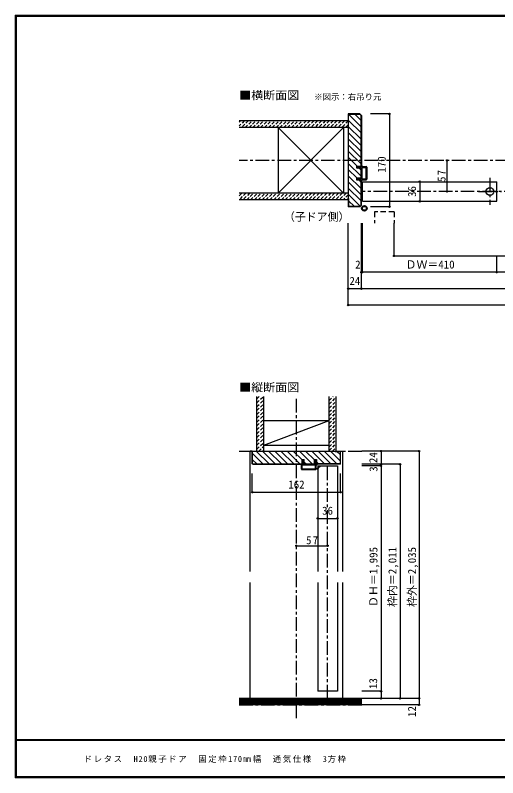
# Model space of a CAD drawing. Units: millimetres at full size, sheet at 1:5. Extents: x -973 to 977, y -718 to 696.
# Drawn here: x -973 to -89, y -701 to 696 of the extents above; entities that cross this region are included whole.
import ezdxf
from ezdxf.enums import TextEntityAlignment as Align

# ---------------------------------------------------------------- set-up
doc = ezdxf.new("R2010")
doc.units = ezdxf.units.MM
doc.header["$LTSCALE"] = 5
doc.header["$PDMODE"] = 32
doc.header["$PDSIZE"] = 2.5
for name, pattern in [('CHAIN1', [8, 5, -1, 1, -1]), ('DASHED1', [1.8, 1.2, -0.6]), ('DASHED2', [3, 2, -1])]:
    doc.linetypes.add(name, pattern=pattern)
for name, color, linetype in [('0-0_補助線', 7, 'Continuous'), ('0-1_通り芯', 4, 'CHAIN1'), ('0-2_柱', 3, 'Continuous'), ('0-3_仕上げ', 2, 'Continuous'), ('0-4_枠', 3, 'Continuous'), ('0-6_扉', 6, 'Continuous'), ('0-7_金物', 7, 'Continuous'), ('0-A_文字', 3, 'Continuous'), ('0-B_寸法', 7, 'Continuous'), ('0-C_ハッチ', 4, 'DASHED1'), ('F-1_枠', 6, 'Continuous'), ('F-A_文字', 7, 'Continuous')]:
    doc.layers.add(name, color=color, linetype=linetype)
doc.styles.add('ＭＳ ゴシック', font='')
doc.styles.get('ＭＳ ゴシック').set_extended_font_data('MS Gothic')

# ---------------------------------------------------------------- blocks, each defined once
blk = doc.blocks.new('01')
at = {"layer": '0-0_補助線'}
for p, q in [((-14.5, 0.346), (-14.5, -0.449)), ((-14.3, 0.346), (-14.3, -0.449)), ((-12.045, -0.049), (-14.178, 0.444)), ((-12, 0.146), (-14.133, 0.639)), ((-11.475, 5.146), (-12.298, 4.504)), ((-12.175, 4.146), (-11.475, 4.146)), ((-12.045, -0.049), (-11.993, 0.145)), ((-11.475, 0.146), (-12, 0.146)), ((-11.475, 7.146), (-11.475, 5.146)), ((-11.475, 4.146), (-11.475, 0.146)), ((-10.68, 7.55), (-9.257, 6.508)), ((-9.375, 6.146), (-10.075, 6.146)), ((-10.075, 3.146), (-10.075, 6.146)), ((-10.075, 3.146), (-9.252, 2.504)), ((-9.375, 2.146), (-10.075, 2.146)), ((-10.075, 0.146), (-10.075, 2.146)), ((-10.075, 0.146), (10.075, 0.146)), ((10.075, 3.146), (9.252, 2.504)), ((10.68, 7.55), (9.257, 6.508)), ((9.375, 6.146), (10.075, 6.146)), ((9.375, 2.146), (10.075, 2.146)), ((10.075, 3.146), (10.075, 6.146)), ((10.075, 0.146), (10.075, 2.146)), ((11.475, 7.146), (11.475, 5.146)), ((11.475, 5.146), (12.298, 4.504)), ((12.175, 4.146), (11.475, 4.146)), ((11.475, 4.146), (11.475, 0.146)), ((11.475, 0.146), (12, 0.146)), ((12.045, -0.049), (11.993, 0.145)), ((12, 0.146), (14.133, 0.639)), ((12.045, -0.049), (14.178, 0.444)), ((14.3, 0.346), (14.3, -0.449)), ((14.5, 0.346), (14.5, -0.449)), ((-14.265, -0.741), (-12.235, -1.196)), ((-14.222, -0.546), (-12.191, -1.001)), ((-12, -1.488), (-12, -8.854)), ((-11.8, -1.488), (-11.8, -8.854)), ((-11, -9.654), (11, -9.654)), ((11, -9.854), (-11, -9.854)), ((-10.6, -1.554), (-10.6, -8.154)), ((-10.3, -1.254), (10.3, -1.254)), ((-10.3, -8.454), (10.3, -8.454)), ((10.6, -1.554), (10.6, -8.154)), ((11.8, -1.488), (11.8, -8.854)), ((12, -1.488), (12, -8.854)), ((14.222, -0.546), (12.191, -1.001)), ((14.265, -0.741), (12.235, -1.196))]:
    blk.add_line(p, q, dxfattribs=at)
for centre, radius, start, end in [((-14.2, 0.346), 0.3, 77.00048, 180), ((-14.2, 0.346), 0.1, 77.00048, 180), ((-12.175, 4.346), 0.2, 127.96957, 270), ((-10.975, 7.146), 0.5, 53.78053, 180), ((-9.375, 6.346), 0.2, 270, 53.78053), ((-9.375, 2.346), 0.2, 270, 52.03043), ((9.375, 6.346), 0.2, 126.21947, 270), ((9.375, 2.346), 0.2, 127.96957, 270), ((10.975, 7.146), 0.5, 0, 126.21947), ((12.175, 4.346), 0.2, 270, 52.03043), ((14.2, 0.346), 0.3, 0, 102.99952), ((14.2, 0.346), 0.1, 0, 102.99952), ((-14.2, -0.449), 0.3, 180, 257.3929), ((-14.2, -0.449), 0.1, 180, 257.3929), ((-12.3, -1.488), 0.3, 0, 76.0718), ((-12.3, -1.488), 0.5, 0, 76.0718), ((-11, -8.854), 1, 180, 270), ((-11, -8.854), 0.8, 180, 270), ((-10.3, -1.554), 0.3, 90, 180), ((-10.3, -8.154), 0.3, 180, 270), ((10.3, -1.554), 0.3, 0, 90), ((10.3, -8.154), 0.3, 270, 0), ((11, -8.854), 1, 270, 0), ((11, -8.854), 0.8, 270, 0), ((12.3, -1.488), 0.5, 103.9282, 180), ((12.3, -1.488), 0.3, 103.9282, 180), ((14.2, -0.449), 0.1, 282.6071, 0), ((14.2, -0.449), 0.3, 282.6071, 0)]:
    blk.add_arc(centre, radius, start, end, dxfattribs=at)
blk = doc.blocks.new('2')
at = {"layer": '0-0_補助線'}
for p, q in [((-9.846, -9.622), (-9.846, 15.078)), ((-8.846, 16.078), (0.354, 16.078)), ((-8.846, 15.878), (0.637, 15.878)), ((-8.446, 14.378), (-8.446, -8.922)), ((-8.146, 14.678), (-1.546, 14.678)), ((-1.246, 14.378), (-1.246, -8.922)), ((0.154, 11.653), (2.154, 11.653)), ((0.154, 11.653), (0.154, -8.497)), ((2.154, 10.953), (2.154, 11.653)), ((3.154, 11.653), (2.512, 10.83)), ((3.154, 11.653), (6.154, 11.653)), ((4.154, 13.753), (4.154, 13.053)), ((5.154, 13.053), (4.512, 13.876)), ((7.154, 13.053), (5.154, 13.053)), ((6.154, 10.953), (6.154, 11.653)), ((7.558, 12.258), (6.516, 10.835)), ((-1.48, -10.622), (-8.846, -10.622)), ((-1.546, -9.222), (-8.146, -9.222)), ((-1.189, -10.85), (-0.732, -12.694)), ((0.354, -12.922), (-0.441, -12.922)), ((0.154, -8.497), (2.154, -8.497)), ((4.154, -9.897), (0.154, -9.897)), ((0.154, -9.897), (0.154, -10.622)), ((0.154, -10.622), (0.645, -12.548)), ((2.154, -7.797), (2.154, -8.497)), ((3.154, -8.497), (2.512, -7.674)), ((3.154, -8.497), (6.154, -8.497)), ((4.154, -10.597), (4.154, -9.897)), ((5.154, -9.897), (4.512, -10.72)), ((7.154, -9.897), (5.154, -9.897)), ((6.154, -7.797), (6.154, -8.497)), ((7.558, -9.101), (6.516, -7.679))]:
    blk.add_line(p, q, dxfattribs=at)
for points in [[(-9.646, 15.078), (-9.646, -9.622), (-9.846, -9.622)], [(4.154, 13.053), (0.154, 13.053), (0.649, 15.723)]]:
    blk.add_lwpolyline(points, dxfattribs=at)
for centre, radius, start, end in [((-8.846, 15.078), 1, 90, 180), ((-8.846, 15.078), 0.8, 90, 180), ((-8.146, 14.378), 0.3, 90, 180), ((-1.546, 14.378), 0.3, 0, 90), ((0.354, 15.778), 0.3, 349.49875, 90), ((2.354, 10.953), 0.2, 180, 322.03043), ((4.354, 13.753), 0.2, 37.96957, 180), ((6.354, 10.953), 0.2, 180, 323.78053), ((7.154, 12.553), 0.5, 323.78053, 90), ((-8.846, -9.622), 1, 180, 270), ((-2.846, -10.72), 6, 179.06153, 259.29815), ((-8.146, -8.922), 0.3, 180, 270), ((-2.846, -10.72), 5.3, 178.93757, 259.29815), ((-1.546, -8.922), 0.3, 270, 0), ((-1.48, -10.922), 0.3, 13.9282, 90), ((-0.441, -12.622), 0.3, 193.9282, 270), ((0.354, -12.622), 0.3, 270, 14.29438), ((2.354, -7.797), 0.2, 37.96957, 180), ((4.354, -10.597), 0.2, 180, 322.03043), ((6.354, -7.797), 0.2, 36.21947, 180), ((7.154, -9.397), 0.5, 270, 36.21947), ((-3.896, -16.272), 0.35, 259.29815, 79.29815)]:
    blk.add_arc(centre, radius, start, end, dxfattribs=at)
blk.add_point((-3.896, -16.622), dxfattribs=at)

msp = doc.modelspace()

# ---------------------------------------------------------------- linework, layer by layer
at = {"layer": '0-1_通り芯'}
for p, q in [((572.153, 430), (-562.847, 430)), ((348.153, 373), (-338.847, 373)), ((-457.847, -591.982), (-457.847, -2.5)), ((-562.847, -102.5), (-337.847, -102.5)), ((-400.847, -555.5), (-400.847, -126.5)), ((-562.847, -567.5), (-337.847, -567.5))]:
    msp.add_line(p, q, dxfattribs=at)
at = {"layer": '0-1_通り芯', "color": 7}
for p, q in [((-103.384, 397.796), (-103.384, 348.563)), ((-123.919, 373), (-82.133, 373))]:
    msp.add_line(p, q, dxfattribs=at)
at = {"layer": '0-1_通り芯', "color": 7, "linetype": 'Continuous'}
msp.add_circle((-103.384, 373), 7, dxfattribs=at)
at = {"layer": '0-2_柱', "color": 7}
for p, q in [((-491.347, 370), (-371.347, 490)), ((-371.347, 370), (-491.347, 490)), ((-517.847, -91.5), (-397.847, -46.5))]:
    msp.add_line(p, q, dxfattribs=at)
at = {"layer": '0-2_柱'}
for p, q in [((-491.347, 490), (-491.347, 370)), ((-371.347, 490), (-371.347, 370)), ((-517.847, -46.5), (-397.847, -46.5)), ((-517.847, -91.5), (-397.847, -91.5))]:
    msp.add_line(p, q, dxfattribs=at)
at = {"layer": '0-3_仕上げ'}
for p, q in [((-362.847, 502.5), (-562.847, 502.5)), ((-362.847, 490), (-562.847, 490)), ((-362.847, 370), (-562.847, 370)), ((-362.847, 357.5), (-562.847, 357.5)), ((-530.347, -102.5), (-530.347, -2.5)), ((-517.847, -102.5), (-517.847, -2.5)), ((-397.847, -102.5), (-397.847, -2.5)), ((-385.347, -102.5), (-385.347, -2.5)), ((-337.847, -555.5), (-562.847, -555.5)), ((-337.847, -567.5), (-562.847, -567.5))]:
    msp.add_line(p, q, dxfattribs=at)
at = {"layer": '0-3_仕上げ', "color": 7}
for p, q in [((-337.847, -557), (-562.847, -557)), ((-337.847, -558.5), (-562.847, -558.5)), ((-337.847, -560), (-562.847, -560)), ((-337.847, -561.5), (-562.847, -561.5)), ((-337.847, -563), (-562.847, -563)), ((-337.847, -564.5), (-562.847, -564.5)), ((-337.847, -566), (-562.847, -566))]:
    msp.add_line(p, q, dxfattribs=at)
at = {"layer": '0-4_枠'}
for p, q in [((-341.675, 515), (-362.847, 515)), ((-362.847, 515), (-362.847, 345)), ((-362.347, 514.5), (-341.883, 514.5)), ((-362.347, 500), (-362.347, 514.5)), ((-341.883, 514.5), (-339.347, 511.964)), ((-341.675, 515), (-338.847, 512.172)), ((-339.347, 419.5), (-339.347, 511.964)), ((-338.847, 512.172), (-338.847, 419.5)), ((-362.347, 500), (-362.847, 500)), ((-347.347, 419.5), (-338.847, 419.5)), ((-347.347, 415.8), (-347.347, 419.5)), ((-338.847, 415.8), (-347.347, 415.8)), ((-339.347, 397.2), (-339.347, 415.8)), ((-338.847, 397.2), (-338.847, 415.8)), ((-338.847, 397.2), (-347.347, 397.2)), ((-347.347, 393.5), (-347.347, 397.2)), ((-338.847, 393.5), (-347.347, 393.5)), ((-339.347, 348.036), (-339.347, 393.5)), ((-338.847, 347.828), (-338.847, 393.5)), ((-362.347, 360), (-362.847, 360)), ((-362.347, 360), (-362.347, 345.5)), ((-341.675, 345), (-362.847, 345)), ((-341.882, 345.5), (-362.347, 345.5)), ((-341.882, 345.5), (-339.347, 348.036)), ((-341.675, 345), (-338.847, 347.828)), ((-538.847, -102.5), (-376.847, -102.5)), ((-538.347, -125.586), (-538.347, -103)), ((-528.847, -103), (-538.347, -103)), ((-528.847, -102.5), (-528.847, -103)), ((-386.847, -103), (-386.847, -102.5)), ((-386.847, -103), (-377.347, -103)), ((-377.347, -125.586), (-377.347, -103)), ((-537.933, -126), (-538.347, -125.586)), ((-447.347, -118), (-443.647, -118)), ((-447.347, -126.5), (-447.347, -118)), ((-443.647, -126.5), (-443.647, -118)), ((-425.047, -126.5), (-425.047, -118)), ((-377.761, -126), (-377.347, -125.586)), ((-538.14, -126.5), (-447.347, -126.5)), ((-537.933, -126), (-447.347, -126)), ((-443.647, -126), (-425.047, -126)), ((-443.647, -126.5), (-425.047, -126.5)), ((-377.761, -126), (-421.347, -126)), ((-377.554, -126.5), (-421.347, -126.5))]:
    msp.add_line(p, q, dxfattribs=at)
at = {"layer": '0-4_枠', "color": 4}
for p, q in [((-538.847, -102.5), (-542.847, -102.5)), ((-542.847, -323.25), (-542.847, -102.5)), ((-376.847, -102.5), (-372.847, -102.5)), ((-372.847, -323.25), (-372.847, -102.5)), ((-542.847, -555.5), (-542.847, -343.25)), ((-372.847, -555.5), (-372.847, -343.25))]:
    msp.add_line(p, q, dxfattribs=at)
at = {"layer": '0-4_枠'}
for points in [[(-538.14, -126.5), (-538.847, -125.793), (-538.847, -102.5)], [(-377.554, -126.5), (-376.847, -125.793), (-376.847, -102.5)], [(-425.047, -118), (-421.347, -118), (-421.347, -126.5)]]:
    msp.add_lwpolyline(points, dxfattribs=at)
at = {"layer": '0-6_扉'}
for p, q in [((-336.847, 391), (-90.884, 391)), ((-336.847, 355), (-336.847, 391)), ((-90.884, 355), (-90.884, 391)), ((-336.847, 355), (-90.884, 355)), ((-418.847, -129.5), (-382.847, -129.5)), ((-418.847, -129.5), (-418.847, -323.25)), ((-382.847, -129.5), (-382.847, -323.25)), ((-418.847, -343.25), (-418.847, -542.5)), ((-382.847, -343.25), (-382.847, -542.5)), ((-382.847, -542.5), (-418.847, -542.5))]:
    msp.add_line(p, q, dxfattribs=at)
at = {"layer": '0-6_扉', "linetype": 'DASHED2'}
for p, q in [((-314.852, 335.724), (-314.852, 315)), ((-278.852, 335.724), (-314.852, 335.724)), ((-278.852, 335.724), (-278.852, 315))]:
    msp.add_line(p, q, dxfattribs=at)
at = {"layer": '0-7_金物'}
for radius in [5, 3.5]:
    msp.add_circle((-333.383, 342.172), radius, dxfattribs=at)
at = {"layer": '0-B_寸法', "color": 4}
for p, q in [((-287.425, 515), (-321.947, 515)), ((-287.425, 515), (-287.425, 345)), ((-181.837, 373), (-181.837, 430)), ((-231.837, 391), (-231.837, 355)), ((-287.425, 345), (-321.947, 345)), ((-362.847, 165), (-362.847, 315)), ((-338.847, 195), (-338.847, 315)), ((-336.847, 225), (-336.847, 315)), ((-278.852, 255), (-278.852, 315)), ((-278.852, 255), (288.158, 255)), ((-90.884, 225), (-90.884, 255)), ((348.153, 225), (-338.847, 225)), ((372.153, 195), (-362.847, 195)), ((372.153, 165), (-362.847, 165)), ((-232.99, -102.5), (-337.847, -102.5)), ((-302.847, -102.5), (-302.847, -555.5)), ((-232.99, -102.5), (-232.99, -567.5)), ((-267.847, -126.5), (-337.847, -126.5)), ((-302.847, -129.5), (-337.847, -129.5)), ((-267.847, -126.5), (-267.847, -555.5)), ((-538.847, -177.922), (-538.847, -143.4)), ((-376.847, -177.922), (-376.847, -143.4)), ((-538.847, -177.922), (-376.847, -177.922)), ((-418.847, -225.882), (-382.847, -225.882)), ((-457.847, -275.882), (-400.847, -275.882)), ((-302.847, -542.5), (-337.847, -542.5)), ((-232.99, -555.5), (-337.847, -555.5)), ((-232.99, -567.5), (-337.847, -567.5))]:
    msp.add_line(p, q, dxfattribs=at)
at = {"layer": '0-B_寸法'}
for p in [(-287.425, 515), (-181.837, 430), (-231.837, 391), (-181.837, 373), (-231.837, 355), (-287.425, 345), (-278.852, 255), (-338.847, 225), (-336.847, 225), (-90.884, 225), (-362.847, 195), (-338.847, 195), (-362.847, 165), (-302.847, -102.5), (-232.99, -102.5), (-302.847, -126.5), (-267.847, -126.5), (-302.847, -129.5), (-538.847, -177.922), (-376.847, -177.922), (-418.847, -225.882), (-382.847, -225.882), (-457.847, -275.882), (-400.847, -275.882), (-302.847, -542.5), (-302.847, -555.5), (-267.847, -555.5), (-232.99, -555.5), (-232.99, -567.5)]:
    msp.add_point(p, dxfattribs=at)
at = {"layer": '0-C_ハッチ', "linetype": 'Continuous'}
for p, q in [((-362.847, 514.98), (-339.347, 491.48)), ((-362.347, 503.167), (-339.347, 480.166)), ((-351.053, 514.5), (-339.347, 502.794)), ((-362.847, 492.353), (-339.347, 468.853)), ((-362.847, 481.039), (-339.347, 457.539)), ((-362.847, 469.725), (-339.347, 446.225)), ((-362.847, 458.412), (-339.347, 434.912)), ((-362.847, 447.098), (-339.347, 423.598)), ((-362.847, 435.784), (-346.563, 419.5)), ((-362.847, 424.47), (-339.347, 400.97)), ((-362.847, 413.157), (-346.89, 397.2)), ((-342.863, 415.8), (-339.347, 412.284)), ((-362.847, 401.843), (-339.347, 378.343)), ((-343.19, 393.5), (-339.347, 389.657)), ((-362.847, 390.529), (-339.347, 367.029)), ((-362.847, 379.216), (-339.347, 355.716)), ((-362.847, 367.902), (-341.164, 346.219)), ((-362.347, 356.088), (-351.759, 345.5)), ((-538.347, -106.98), (-519.327, -126)), ((-531.014, -103), (-508.013, -126)), ((-520.2, -102.5), (-496.7, -126)), ((-508.886, -102.5), (-485.386, -126)), ((-497.573, -102.5), (-474.072, -126)), ((-486.259, -102.5), (-462.759, -126)), ((-474.945, -102.5), (-451.445, -126)), ((-463.631, -102.5), (-447.347, -118.784)), ((-452.318, -102.5), (-428.817, -126)), ((-441.004, -102.5), (-425.047, -118.457)), ((-429.69, -102.5), (-406.19, -126)), ((-418.376, -102.5), (-394.876, -126)), ((-407.063, -102.5), (-383.563, -126)), ((-395.749, -102.5), (-377.347, -120.902)), ((-383.935, -103), (-377.347, -109.588)), ((-538.347, -118.294), (-530.641, -126)), ((-443.647, -122.484), (-440.131, -126)), ((-421.347, -122.157), (-417.504, -126))]:
    msp.add_line(p, q, dxfattribs=at)
at = {"layer": '0-C_ハッチ'}
for p, q in [((-553.444, 502.5), (-562.847, 493.097)), ((-562.847, 500.168), (-560.515, 502.5)), ((-546.373, 502.5), (-558.873, 490)), ((-551.802, 490), (-539.302, 502.5)), ((-544.731, 490), (-532.231, 502.5)), ((-537.66, 490), (-525.16, 502.5)), ((-530.589, 490), (-518.089, 502.5)), ((-523.518, 490), (-511.018, 502.5)), ((-516.447, 490), (-503.947, 502.5)), ((-509.376, 490), (-496.876, 502.5)), ((-502.305, 490), (-489.805, 502.5)), ((-495.234, 490), (-482.734, 502.5)), ((-488.162, 490), (-475.662, 502.5)), ((-481.091, 490), (-468.591, 502.5)), ((-474.02, 490), (-461.52, 502.5)), ((-466.949, 490), (-454.449, 502.5)), ((-459.878, 490), (-447.378, 502.5)), ((-440.307, 502.5), (-452.807, 490)), ((-433.236, 502.5), (-445.736, 490)), ((-426.165, 502.5), (-438.665, 490)), ((-419.094, 502.5), (-431.594, 490)), ((-412.023, 502.5), (-424.523, 490)), ((-404.952, 502.5), (-417.452, 490)), ((-397.881, 502.5), (-410.381, 490)), ((-390.81, 502.5), (-403.31, 490)), ((-383.739, 502.5), (-396.239, 490)), ((-376.668, 502.5), (-389.168, 490)), ((-369.596, 502.5), (-382.096, 490)), ((-362.847, 502.178), (-375.025, 490)), ((-362.847, 495.107), (-367.954, 490)), ((-550.736, 370), (-562.847, 357.889)), ((-562.847, 364.96), (-557.807, 370)), ((-543.665, 370), (-556.165, 357.5)), ((-549.094, 357.5), (-536.594, 370)), ((-542.023, 357.5), (-529.523, 370)), ((-534.952, 357.5), (-522.452, 370)), ((-527.881, 357.5), (-515.381, 370)), ((-520.81, 357.5), (-508.31, 370)), ((-513.739, 357.5), (-501.239, 370)), ((-506.668, 357.5), (-494.168, 370)), ((-499.596, 357.5), (-487.096, 370)), ((-492.525, 357.5), (-480.025, 370)), ((-485.454, 357.5), (-472.954, 370)), ((-478.383, 357.5), (-465.883, 370)), ((-471.312, 357.5), (-458.812, 370)), ((-464.241, 357.5), (-451.741, 370)), ((-457.17, 357.5), (-444.67, 370)), ((-437.599, 370), (-450.099, 357.5)), ((-430.528, 370), (-443.028, 357.5)), ((-423.457, 370), (-435.957, 357.5)), ((-416.386, 370), (-428.886, 357.5)), ((-409.315, 370), (-421.815, 357.5)), ((-402.244, 370), (-414.744, 357.5)), ((-395.173, 370), (-407.673, 357.5)), ((-388.101, 370), (-400.601, 357.5)), ((-381.03, 370), (-393.53, 357.5)), ((-373.959, 370), (-386.459, 357.5)), ((-366.888, 370), (-379.388, 357.5)), ((-362.847, 366.97), (-372.317, 357.5)), ((-362.847, 359.899), (-365.246, 357.5)), ((-530.347, -14.04), (-518.807, -2.5)), ((-530.347, -6.969), (-525.878, -2.5)), ((-530.347, -21.111), (-517.847, -8.611)), ((-397.847, -9.677), (-390.67, -2.5)), ((-397.847, -2.606), (-397.741, -2.5)), ((-397.847, -16.748), (-385.347, -4.248)), ((-397.847, -23.819), (-385.347, -11.319)), ((-530.347, -28.182), (-517.847, -15.682)), ((-530.347, -35.253), (-517.847, -22.753)), ((-397.847, -30.89), (-385.347, -18.39)), ((-397.847, -37.961), (-385.347, -25.461)), ((-530.347, -42.324), (-517.847, -29.824)), ((-530.347, -49.395), (-517.847, -36.895)), ((-397.847, -45.032), (-385.347, -32.532)), ((-397.847, -52.103), (-385.347, -39.603)), ((-530.347, -56.466), (-517.847, -43.966)), ((-530.347, -63.537), (-517.847, -51.037)), ((-397.847, -59.174), (-385.347, -46.674)), ((-397.847, -66.246), (-385.347, -53.746)), ((-530.347, -70.608), (-517.847, -58.108)), ((-530.347, -77.679), (-517.847, -65.179)), ((-397.847, -73.317), (-385.347, -60.817)), ((-397.847, -80.388), (-385.347, -67.888)), ((-530.347, -84.751), (-517.847, -72.251)), ((-530.347, -91.822), (-517.847, -79.322)), ((-397.847, -87.459), (-385.347, -74.959)), ((-397.847, -94.53), (-385.347, -82.03)), ((-530.347, -98.893), (-517.847, -86.393)), ((-526.811, -102.428), (-517.847, -93.464)), ((-397.847, -101.601), (-385.347, -89.101)), ((-391.675, -102.5), (-385.347, -96.172)), ((-519.812, -102.5), (-517.847, -100.535))]:
    msp.add_line(p, q, dxfattribs=at)
at = {"layer": 'F-1_枠'}
for p, q in [((-973.347, 695.833), (-973.347, -700.833)), ((-973.347, 695.833), (976.653, 695.833)), ((-973.347, 695), (976.653, 695)), ((-973.347, 694.167), (976.653, 694.167)), ((-972.514, 695.833), (-972.514, -700.833)), ((-971.68, 695.833), (-971.68, -700.833)), ((976.653, -631.667), (-973.347, -631.667)), ((976.653, -632.5), (-973.347, -632.5)), ((976.653, -699.167), (-973.347, -699.167)), ((976.653, -700), (-973.347, -700)), ((976.653, -700.833), (-973.347, -700.833))]:
    msp.add_line(p, q, dxfattribs=at)

# ---------------------------------------------------------------- block references
at = {"layer": '0-7_金物', "rotation": 90}
for name, p in [('01', (-338.701, 406.5)), ('2', (-432.769, -126.654))]:
    msp.add_blockref(name, p, dxfattribs=at)

# ---------------------------------------------------------------- texts
at = {"layer": '0-A_文字', "color": 7, "style": 'ＭＳ ゴシック', "width": 1.1}
for s, p in [('■横断面図', (-562.847, 537.5)), ('■縦断面図', (-562.847, 2.5))]:
    msp.add_text(s, height=14.66, dxfattribs=at).set_placement(p, align=Align.BOTTOM_LEFT)
at = {"layer": '0-A_文字', "color": 7, "style": 'ＭＳ ゴシック'}
for s, height, p in [('※図示：右吊り元', 11, (-425.357, 537.5)), ('（子ドア側）', 14.66, (-480.847, 315))]:
    msp.add_text(s, height=height, dxfattribs=at).set_placement(p, align=Align.BOTTOM_LEFT)
at = {"layer": '0-B_寸法', "style": 'ＭＳ ゴシック'}
for s, p in [('170', (-289.925, 407.5)), ('36', (-234.337, 363)), ('24', (-305.347, -124.5)), ('3', (-305.01, -140.385)), ('枠内＝2,011', (-270.347, -388)), ('ＤＨ＝1,995', (-305.027, -388)), ('枠外＝2,035', (-234.333, -388)), ('13', (-305.556, -538.245)), ('12', (-234.376, -589.4))]:
    msp.add_text(s, height=14.66, rotation=90, dxfattribs=at).set_placement(p, align=Align.BOTTOM_LEFT)
for s, p in [('2', (-350.169, 227.5)), ('ＤＷ＝410', (-257.865, 227.5)), ('24', (-360.847, 197.5)), ('162', (-472.847, -175.422)), ('36', (-410.847, -223.382))]:
    msp.add_text(s, height=14.66, dxfattribs=at).set_placement(p, align=Align.BOTTOM_LEFT)
at = {"layer": '0-B_寸法', "insert": (-184.337, 390.875), "char_height": 14.66, "attachment_point": 7, "rotation": 90, "style": 'ＭＳ ゴシック'}
msp.add_mtext('\\T1.27;\\W0.95;57', dxfattribs=at)
at = {"layer": '0-B_寸法', "insert": (-439.972, -273.382), "char_height": 14.66, "attachment_point": 7, "style": 'ＭＳ ゴシック'}
msp.add_mtext('\\T1.27;\\W0.95;57', dxfattribs=at)
at = {"layer": 'F-A_文字', "insert": (-847.938, -673.333), "char_height": 11, "attachment_point": 7, "style": 'ＭＳ ゴシック'}
msp.add_mtext('\\T1.19;ドレタス\u3000H20親子ドア\u3000固定枠170㎜幅\u3000通気仕様\u30003方枠', dxfattribs=at)

doc.saveas('drawing.dxf')
